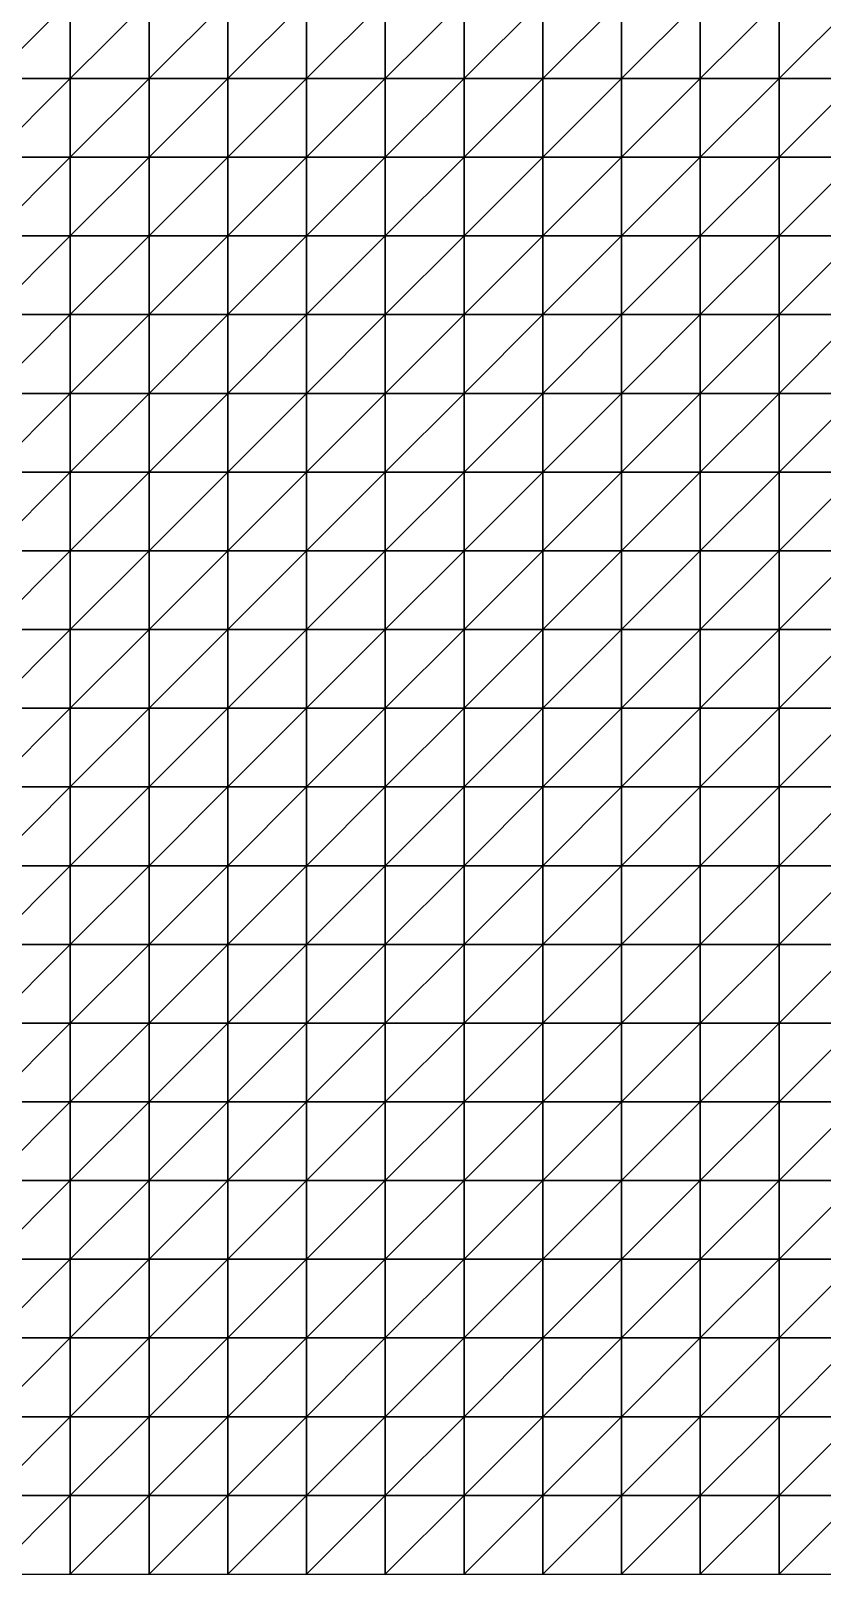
# Model space of a CAD drawing. Header units: metres. Extents: x 351000 to 353000, y 7455000 to 7457000.
# Drawn here: x 351987.5 to 352238.7, y 7455000 to 7455490.1 of the extents above; entities that cross this region are included whole.
import ezdxf

# ---------------------------------------------------------------- set-up
doc = ezdxf.new("R2010")
doc.units = ezdxf.units.M

msp = doc.modelspace()

# ---------------------------------------------------------------- linework, layer by layer
at = {"layer": 'BASE_OF_OXIDE_BOX'}
for points in [[(351975, 7455475, 1271.97), (352000, 7455475, 1274.83), (352000, 7455500, 1271.53)], [(351975, 7455475, 1271.97), (352000, 7455500, 1271.53), (351975, 7455500, 1268.15)], [(352000, 7455475, 1274.83), (352025, 7455475, 1274.19), (352025, 7455500, 1271.63)], [(352000, 7455475, 1274.83), (352025, 7455500, 1271.63), (352000, 7455500, 1271.53)], [(352025, 7455475, 1274.19), (352050, 7455475, 1270.2), (352050, 7455500, 1268.69)], [(352025, 7455475, 1274.19), (352050, 7455500, 1268.69), (352025, 7455500, 1271.63)], [(352050, 7455475, 1270.2), (352075, 7455475, 1263.67), (352075, 7455500, 1263.5)], [(352050, 7455475, 1270.2), (352075, 7455500, 1263.5), (352050, 7455500, 1268.69)], [(352075, 7455475, 1263.67), (352100, 7455475, 1255.62), (352100, 7455500, 1256.95)], [(352075, 7455475, 1263.67), (352100, 7455500, 1256.95), (352075, 7455500, 1263.5)], [(352100, 7455475, 1255.62), (352125, 7455475, 1246.88), (352125, 7455500, 1249.62)], [(352100, 7455475, 1255.62), (352125, 7455500, 1249.62), (352100, 7455500, 1256.95)], [(352125, 7455475, 1246.88), (352150, 7455475, 1237.78), (352150, 7455500, 1241.66)], [(352125, 7455475, 1246.88), (352150, 7455500, 1241.66), (352125, 7455500, 1249.62)], [(352150, 7455475, 1237.78), (352175, 7455475, 1228.34), (352175, 7455500, 1232.98)], [(352150, 7455475, 1237.78), (352175, 7455500, 1232.98), (352150, 7455500, 1241.66)], [(352175, 7455475, 1228.34), (352200, 7455475, 1218.62), (352200, 7455500, 1223.75)], [(352175, 7455475, 1228.34), (352200, 7455500, 1223.75), (352175, 7455500, 1232.98)], [(352200, 7455475, 1218.62), (352225, 7455475, 1209.25), (352225, 7455500, 1214.8)], [(352200, 7455475, 1218.62), (352225, 7455500, 1214.8), (352200, 7455500, 1223.75)], [(352225, 7455475, 1209.25), (352250, 7455475, 1201.56), (352250, 7455500, 1207.67)], [(352225, 7455475, 1209.25), (352250, 7455500, 1207.67), (352225, 7455500, 1214.8)], [(351975, 7455450, 1267.8), (352000, 7455450, 1270.23), (352000, 7455475, 1274.83)], [(351975, 7455450, 1267.8), (352000, 7455475, 1274.83), (351975, 7455475, 1271.97)], [(352000, 7455450, 1270.23), (352025, 7455450, 1269.53), (352025, 7455475, 1274.19)], [(352000, 7455450, 1270.23), (352025, 7455475, 1274.19), (352000, 7455475, 1274.83)], [(352025, 7455450, 1269.53), (352050, 7455450, 1265.75), (352050, 7455475, 1270.2)], [(352025, 7455450, 1269.53), (352050, 7455475, 1270.2), (352025, 7455475, 1274.19)], [(352050, 7455450, 1265.75), (352075, 7455450, 1259.61), (352075, 7455475, 1263.67)], [(352050, 7455450, 1265.75), (352075, 7455475, 1263.67), (352050, 7455475, 1270.2)], [(352075, 7455450, 1259.61), (352100, 7455450, 1252.13), (352100, 7455475, 1255.62)], [(352075, 7455450, 1259.61), (352100, 7455475, 1255.62), (352075, 7455475, 1263.67)], [(352100, 7455450, 1252.13), (352125, 7455450, 1244.13), (352125, 7455475, 1246.88)], [(352100, 7455450, 1252.13), (352125, 7455475, 1246.88), (352100, 7455475, 1255.62)], [(352125, 7455450, 1244.13), (352150, 7455450, 1235.94), (352150, 7455475, 1237.78)], [(352125, 7455450, 1244.13), (352150, 7455475, 1237.78), (352125, 7455475, 1246.88)], [(352150, 7455450, 1235.94), (352175, 7455450, 1227.44), (352175, 7455475, 1228.34)], [(352150, 7455450, 1235.94), (352175, 7455475, 1228.34), (352150, 7455475, 1237.78)], [(352175, 7455450, 1227.44), (352200, 7455450, 1218.5), (352200, 7455475, 1218.62)], [(352175, 7455450, 1227.44), (352200, 7455475, 1218.62), (352175, 7455475, 1228.34)], [(352200, 7455450, 1218.5), (352225, 7455450, 1209.47), (352225, 7455475, 1209.25)], [(352200, 7455450, 1218.5), (352225, 7455475, 1209.25), (352200, 7455475, 1218.62)], [(352225, 7455450, 1209.47), (352250, 7455450, 1201.45), (352250, 7455475, 1201.56)], [(352225, 7455450, 1209.47), (352250, 7455475, 1201.56), (352225, 7455475, 1209.25)], [(351975, 7455425, 1257.47), (352000, 7455425, 1259.46), (352000, 7455450, 1270.23)], [(351975, 7455425, 1257.47), (352000, 7455450, 1270.23), (351975, 7455450, 1267.8)], [(352000, 7455425, 1259.46), (352025, 7455425, 1259.22), (352025, 7455450, 1269.53)], [(352000, 7455425, 1259.46), (352025, 7455450, 1269.53), (352000, 7455450, 1270.23)], [(352025, 7455425, 1259.22), (352050, 7455425, 1256.68), (352050, 7455450, 1265.75)], [(352025, 7455425, 1259.22), (352050, 7455450, 1265.75), (352025, 7455450, 1269.53)], [(352050, 7455425, 1256.68), (352075, 7455425, 1252.38), (352075, 7455450, 1259.61)], [(352050, 7455425, 1256.68), (352075, 7455450, 1259.61), (352050, 7455450, 1265.75)], [(352075, 7455425, 1252.38), (352100, 7455425, 1247.12), (352100, 7455450, 1252.13)], [(352075, 7455425, 1252.38), (352100, 7455450, 1252.13), (352075, 7455450, 1259.61)], [(352100, 7455425, 1247.12), (352125, 7455425, 1241.55), (352125, 7455450, 1244.13)], [(352100, 7455425, 1247.12), (352125, 7455450, 1244.13), (352100, 7455450, 1252.13)], [(352125, 7455425, 1241.55), (352150, 7455425, 1235.79), (352150, 7455450, 1235.94)], [(352125, 7455425, 1241.55), (352150, 7455450, 1235.94), (352125, 7455450, 1244.13)], [(352150, 7455425, 1235.79), (352175, 7455425, 1229.5), (352175, 7455450, 1227.44)], [(352150, 7455425, 1235.79), (352175, 7455450, 1227.44), (352150, 7455450, 1235.94)], [(352175, 7455425, 1229.5), (352200, 7455425, 1222.25), (352200, 7455450, 1218.5)], [(352175, 7455425, 1229.5), (352200, 7455450, 1218.5), (352175, 7455450, 1227.44)], [(352200, 7455425, 1222.25), (352225, 7455425, 1214.09), (352225, 7455450, 1209.47)], [(352200, 7455425, 1222.25), (352225, 7455450, 1209.47), (352200, 7455450, 1218.5)], [(352225, 7455425, 1214.09), (352250, 7455425, 1205.96), (352250, 7455450, 1201.45)], [(352225, 7455425, 1214.09), (352250, 7455450, 1201.45), (352225, 7455450, 1209.47)], [(351975, 7455400, 1244.19), (352000, 7455400, 1245.58), (352000, 7455425, 1259.46)], [(351975, 7455400, 1244.19), (352000, 7455425, 1259.46), (351975, 7455425, 1257.47)], [(352000, 7455400, 1245.58), (352025, 7455400, 1245.99), (352025, 7455425, 1259.22)], [(352000, 7455400, 1245.58), (352025, 7455425, 1259.22), (352000, 7455425, 1259.46)], [(352025, 7455400, 1245.99), (352050, 7455400, 1245.17), (352050, 7455425, 1256.68)], [(352025, 7455400, 1245.99), (352050, 7455425, 1256.68), (352025, 7455425, 1259.22)], [(352050, 7455400, 1245.17), (352075, 7455400, 1243.37), (352075, 7455425, 1252.38)], [(352050, 7455400, 1245.17), (352075, 7455425, 1252.38), (352050, 7455425, 1256.68)], [(352075, 7455400, 1243.37), (352100, 7455400, 1241.08), (352100, 7455425, 1247.12)], [(352075, 7455400, 1243.37), (352100, 7455425, 1247.12), (352075, 7455425, 1252.38)], [(352100, 7455400, 1241.08), (352125, 7455400, 1238.62), (352125, 7455425, 1241.55)], [(352100, 7455400, 1241.08), (352125, 7455425, 1241.55), (352100, 7455425, 1247.12)], [(352125, 7455400, 1238.62), (352150, 7455400, 1235.87), (352150, 7455425, 1235.79)], [(352125, 7455400, 1238.62), (352150, 7455425, 1235.79), (352125, 7455425, 1241.55)], [(352150, 7455400, 1235.87), (352175, 7455400, 1232.21), (352175, 7455425, 1229.5)], [(352150, 7455400, 1235.87), (352175, 7455425, 1229.5), (352150, 7455425, 1235.79)], [(352175, 7455400, 1232.21), (352200, 7455400, 1226.94), (352200, 7455425, 1222.25)], [(352175, 7455400, 1232.21), (352200, 7455425, 1222.25), (352175, 7455425, 1229.5)], [(352200, 7455400, 1226.94), (352225, 7455400, 1219.89), (352225, 7455425, 1214.09)], [(352200, 7455400, 1226.94), (352225, 7455425, 1214.09), (352200, 7455425, 1222.25)], [(352225, 7455400, 1219.89), (352250, 7455400, 1211.83), (352250, 7455425, 1205.96)], [(352225, 7455400, 1219.89), (352250, 7455425, 1205.96), (352225, 7455425, 1214.09)], [(351975, 7455375, 1230.74), (352000, 7455375, 1231.48), (352000, 7455400, 1245.58)], [(351975, 7455375, 1230.74), (352000, 7455400, 1245.58), (351975, 7455400, 1244.19)], [(352000, 7455375, 1231.48), (352025, 7455375, 1232.56), (352025, 7455400, 1245.99)], [(352000, 7455375, 1231.48), (352025, 7455400, 1245.99), (352000, 7455400, 1245.58)], [(352025, 7455375, 1232.56), (352050, 7455375, 1233.52), (352050, 7455400, 1245.17)], [(352025, 7455375, 1232.56), (352050, 7455400, 1245.17), (352025, 7455400, 1245.99)], [(352050, 7455375, 1233.52), (352075, 7455375, 1234.21), (352075, 7455400, 1243.37)], [(352050, 7455375, 1233.52), (352075, 7455400, 1243.37), (352050, 7455400, 1245.17)], [(352075, 7455375, 1234.21), (352100, 7455375, 1234.75), (352100, 7455400, 1241.08)], [(352075, 7455375, 1234.21), (352100, 7455400, 1241.08), (352075, 7455400, 1243.37)], [(352100, 7455375, 1234.75), (352125, 7455375, 1235.16), (352125, 7455400, 1238.62)], [(352100, 7455375, 1234.75), (352125, 7455400, 1238.62), (352100, 7455400, 1241.08)], [(352125, 7455375, 1235.16), (352150, 7455375, 1235.06), (352150, 7455400, 1235.87)], [(352125, 7455375, 1235.16), (352150, 7455400, 1235.87), (352125, 7455400, 1238.62)], [(352150, 7455375, 1235.06), (352175, 7455375, 1233.65), (352175, 7455400, 1232.21)], [(352150, 7455375, 1235.06), (352175, 7455400, 1232.21), (352150, 7455400, 1235.87)], [(352175, 7455375, 1233.65), (352200, 7455375, 1229.9), (352200, 7455400, 1226.94)], [(352175, 7455375, 1233.65), (352200, 7455400, 1226.94), (352175, 7455400, 1232.21)], [(352200, 7455375, 1229.9), (352225, 7455375, 1222.37), (352225, 7455400, 1219.89)], [(352200, 7455375, 1229.9), (352225, 7455400, 1219.89), (352200, 7455400, 1226.94)], [(352225, 7455375, 1222.37), (352250, 7455375, 1216.32), (352250, 7455400, 1211.83)], [(352225, 7455375, 1222.37), (352250, 7455400, 1211.83), (352225, 7455400, 1219.89)], [(351975, 7455350, 1218.64), (352000, 7455350, 1219.1), (352000, 7455375, 1231.48)], [(351975, 7455350, 1218.64), (352000, 7455375, 1231.48), (351975, 7455375, 1230.74)], [(352000, 7455350, 1219.1), (352025, 7455350, 1221.08), (352025, 7455375, 1232.56)], [(352000, 7455350, 1219.1), (352025, 7455375, 1232.56), (352000, 7455375, 1231.48)], [(352025, 7455350, 1221.08), (352050, 7455350, 1223.79), (352050, 7455375, 1233.52)], [(352025, 7455350, 1221.08), (352050, 7455375, 1233.52), (352025, 7455375, 1232.56)], [(352050, 7455350, 1223.79), (352075, 7455350, 1226.7), (352075, 7455375, 1234.21)], [(352050, 7455350, 1223.79), (352075, 7455375, 1234.21), (352050, 7455375, 1233.52)], [(352075, 7455350, 1226.7), (352100, 7455350, 1229.53), (352100, 7455375, 1234.75)], [(352075, 7455350, 1226.7), (352100, 7455375, 1234.75), (352075, 7455375, 1234.21)], [(352100, 7455350, 1229.53), (352125, 7455350, 1232.03), (352125, 7455375, 1235.16)], [(352100, 7455350, 1229.53), (352125, 7455375, 1235.16), (352100, 7455375, 1234.75)], [(352125, 7455350, 1232.03), (352150, 7455350, 1233.7), (352150, 7455375, 1235.06)], [(352125, 7455350, 1232.03), (352150, 7455375, 1235.06), (352125, 7455375, 1235.16)], [(352150, 7455350, 1233.7), (352175, 7455350, 1233.75), (352175, 7455375, 1233.65)], [(352150, 7455350, 1233.7), (352175, 7455375, 1233.65), (352150, 7455375, 1235.06)], [(352175, 7455350, 1233.75), (352200, 7455350, 1231.35), (352200, 7455375, 1229.9)], [(352175, 7455350, 1233.75), (352200, 7455375, 1229.9), (352175, 7455375, 1233.65)], [(352200, 7455350, 1231.35), (352225, 7455350, 1225.92), (352225, 7455375, 1222.37)], [(352200, 7455350, 1231.35), (352225, 7455375, 1222.37), (352200, 7455375, 1229.9)], [(352225, 7455350, 1225.92), (352250, 7455350, 1218.87), (352250, 7455375, 1216.32)], [(352225, 7455350, 1225.92), (352250, 7455375, 1216.32), (352225, 7455375, 1222.37)], [(351975, 7455325, 1208.49), (352000, 7455325, 1209.54), (352000, 7455350, 1219.1)], [(351975, 7455325, 1208.49), (352000, 7455350, 1219.1), (351975, 7455350, 1218.64)], [(352000, 7455325, 1209.54), (352025, 7455325, 1212.97), (352025, 7455350, 1221.08)], [(352000, 7455325, 1209.54), (352025, 7455350, 1221.08), (352000, 7455350, 1219.1)], [(352025, 7455325, 1212.97), (352050, 7455325, 1217.64), (352050, 7455350, 1223.79)], [(352025, 7455325, 1212.97), (352050, 7455350, 1223.79), (352025, 7455350, 1221.08)], [(352050, 7455325, 1217.64), (352075, 7455325, 1222.55), (352075, 7455350, 1226.7)], [(352050, 7455325, 1217.64), (352075, 7455350, 1226.7), (352050, 7455350, 1223.79)], [(352075, 7455325, 1222.55), (352100, 7455325, 1227.09), (352100, 7455350, 1229.53)], [(352075, 7455325, 1222.55), (352100, 7455350, 1229.53), (352075, 7455350, 1226.7)], [(352100, 7455325, 1227.09), (352125, 7455325, 1230.85), (352125, 7455350, 1232.03)], [(352100, 7455325, 1227.09), (352125, 7455350, 1232.03), (352100, 7455350, 1229.53)], [(352125, 7455325, 1230.85), (352150, 7455325, 1233.39), (352150, 7455350, 1233.7)], [(352125, 7455325, 1230.85), (352150, 7455350, 1233.7), (352125, 7455350, 1232.03)], [(352150, 7455325, 1233.39), (352175, 7455325, 1234.08), (352175, 7455350, 1233.75)], [(352150, 7455325, 1233.39), (352175, 7455350, 1233.75), (352150, 7455350, 1233.7)], [(352175, 7455325, 1234.08), (352200, 7455325, 1232.27), (352200, 7455350, 1231.35)], [(352175, 7455325, 1234.08), (352200, 7455350, 1231.35), (352175, 7455350, 1233.75)], [(352200, 7455325, 1232.27), (352225, 7455325, 1227.73), (352225, 7455350, 1225.92)], [(352200, 7455325, 1232.27), (352225, 7455350, 1225.92), (352200, 7455350, 1231.35)], [(352225, 7455325, 1227.73), (352250, 7455325, 1221.06), (352250, 7455350, 1218.87)], [(352225, 7455325, 1227.73), (352250, 7455350, 1218.87), (352225, 7455350, 1225.92)], [(351975, 7455300, 1200.83), (352000, 7455300, 1203.49), (352000, 7455325, 1209.54)], [(351975, 7455300, 1200.83), (352000, 7455325, 1209.54), (351975, 7455325, 1208.49)], [(352000, 7455300, 1203.49), (352025, 7455300, 1209.06), (352025, 7455325, 1212.97)], [(352000, 7455300, 1203.49), (352025, 7455325, 1212.97), (352000, 7455325, 1209.54)], [(352025, 7455300, 1209.06), (352050, 7455300, 1215.92), (352050, 7455325, 1217.64)], [(352025, 7455300, 1209.06), (352050, 7455325, 1217.64), (352025, 7455325, 1212.97)], [(352050, 7455300, 1215.92), (352075, 7455300, 1222.66), (352075, 7455325, 1222.55)], [(352050, 7455300, 1215.92), (352075, 7455325, 1222.55), (352050, 7455325, 1217.64)], [(352075, 7455300, 1222.66), (352100, 7455300, 1228.41), (352100, 7455325, 1227.09)], [(352075, 7455300, 1222.66), (352100, 7455325, 1227.09), (352075, 7455325, 1222.55)], [(352100, 7455300, 1228.41), (352125, 7455300, 1232.76), (352125, 7455325, 1230.85)], [(352100, 7455300, 1228.41), (352125, 7455325, 1230.85), (352100, 7455325, 1227.09)], [(352125, 7455300, 1232.76), (352150, 7455300, 1235.48), (352150, 7455325, 1233.39)], [(352125, 7455300, 1232.76), (352150, 7455325, 1233.39), (352125, 7455325, 1230.85)], [(352150, 7455300, 1235.48), (352175, 7455300, 1236.26), (352175, 7455325, 1234.08)], [(352150, 7455300, 1235.48), (352175, 7455325, 1234.08), (352150, 7455325, 1233.39)], [(352175, 7455300, 1236.26), (352200, 7455300, 1234.73), (352200, 7455325, 1232.27)], [(352175, 7455300, 1236.26), (352200, 7455325, 1232.27), (352175, 7455325, 1234.08)], [(352200, 7455300, 1234.73), (352225, 7455300, 1230.79), (352225, 7455325, 1227.73)], [(352200, 7455300, 1234.73), (352225, 7455325, 1227.73), (352200, 7455325, 1232.27)], [(352225, 7455300, 1230.79), (352250, 7455300, 1224.94), (352250, 7455325, 1221.06)], [(352225, 7455300, 1230.79), (352250, 7455325, 1221.06), (352225, 7455325, 1227.73)], [(351975, 7455275, 1196.59), (352000, 7455275, 1201.51), (352000, 7455300, 1203.49)], [(351975, 7455275, 1196.59), (352000, 7455300, 1203.49), (351975, 7455300, 1200.83)], [(352000, 7455275, 1201.51), (352025, 7455275, 1209.44), (352025, 7455300, 1209.06)], [(352000, 7455275, 1201.51), (352025, 7455300, 1209.06), (352000, 7455300, 1203.49)], [(352025, 7455275, 1209.44), (352050, 7455275, 1218.34), (352050, 7455300, 1215.92)], [(352025, 7455275, 1209.44), (352050, 7455300, 1215.92), (352025, 7455300, 1209.06)], [(352050, 7455275, 1218.34), (352075, 7455275, 1226.47), (352075, 7455300, 1222.66)], [(352050, 7455275, 1218.34), (352075, 7455300, 1222.66), (352050, 7455300, 1215.92)], [(352075, 7455275, 1226.47), (352100, 7455275, 1232.83), (352100, 7455300, 1228.41)], [(352075, 7455275, 1226.47), (352100, 7455300, 1228.41), (352075, 7455300, 1222.66)], [(352100, 7455275, 1232.83), (352125, 7455275, 1237.16), (352125, 7455300, 1232.76)], [(352100, 7455275, 1232.83), (352125, 7455300, 1232.76), (352100, 7455300, 1228.41)], [(352125, 7455275, 1237.16), (352150, 7455275, 1239.59), (352150, 7455300, 1235.48)], [(352125, 7455275, 1237.16), (352150, 7455300, 1235.48), (352125, 7455300, 1232.76)], [(352150, 7455275, 1239.59), (352175, 7455275, 1240.24), (352175, 7455300, 1236.26)], [(352150, 7455275, 1239.59), (352175, 7455300, 1236.26), (352150, 7455300, 1235.48)], [(352175, 7455275, 1240.24), (352200, 7455275, 1239.04), (352200, 7455300, 1234.73)], [(352175, 7455275, 1240.24), (352200, 7455300, 1234.73), (352175, 7455300, 1236.26)], [(352200, 7455275, 1239.04), (352225, 7455275, 1235.95), (352225, 7455300, 1230.79)], [(352200, 7455275, 1239.04), (352225, 7455300, 1230.79), (352200, 7455300, 1234.73)], [(352225, 7455275, 1235.95), (352250, 7455275, 1231.27), (352250, 7455300, 1224.94)], [(352225, 7455275, 1235.95), (352250, 7455300, 1224.94), (352225, 7455300, 1230.79)], [(351975, 7455250, 1196.75), (352000, 7455250, 1203.72), (352000, 7455275, 1201.51)], [(351975, 7455250, 1196.75), (352000, 7455275, 1201.51), (351975, 7455275, 1196.59)], [(352000, 7455250, 1203.72), (352025, 7455250, 1213.4), (352025, 7455275, 1209.44)], [(352000, 7455250, 1203.72), (352025, 7455275, 1209.44), (352000, 7455275, 1201.51)], [(352025, 7455250, 1213.4), (352050, 7455250, 1223.44), (352050, 7455275, 1218.34)], [(352025, 7455250, 1213.4), (352050, 7455275, 1218.34), (352025, 7455275, 1209.44)], [(352050, 7455250, 1223.44), (352075, 7455250, 1231.94), (352075, 7455275, 1226.47)], [(352050, 7455250, 1223.44), (352075, 7455275, 1226.47), (352050, 7455275, 1218.34)], [(352075, 7455250, 1231.94), (352100, 7455250, 1237.97), (352100, 7455275, 1232.83)], [(352075, 7455250, 1231.94), (352100, 7455275, 1232.83), (352075, 7455275, 1226.47)], [(352100, 7455250, 1237.97), (352125, 7455250, 1241.6), (352125, 7455275, 1237.16)], [(352100, 7455250, 1237.97), (352125, 7455275, 1237.16), (352100, 7455275, 1232.83)], [(352125, 7455250, 1241.6), (352150, 7455250, 1243.4), (352150, 7455275, 1239.59)], [(352125, 7455250, 1241.6), (352150, 7455275, 1239.59), (352125, 7455275, 1237.16)], [(352150, 7455250, 1243.4), (352175, 7455250, 1243.94), (352175, 7455275, 1240.24)], [(352150, 7455250, 1243.4), (352175, 7455275, 1240.24), (352150, 7455275, 1239.59)], [(352175, 7455250, 1243.94), (352200, 7455250, 1243.44), (352200, 7455275, 1239.04)], [(352175, 7455250, 1243.94), (352200, 7455275, 1239.04), (352175, 7455275, 1240.24)], [(352200, 7455250, 1243.44), (352225, 7455250, 1241.77), (352225, 7455275, 1235.95)], [(352200, 7455250, 1243.44), (352225, 7455275, 1235.95), (352200, 7455275, 1239.04)], [(352225, 7455250, 1241.77), (352250, 7455250, 1238.88), (352250, 7455275, 1231.27)], [(352225, 7455250, 1241.77), (352250, 7455275, 1231.27), (352225, 7455275, 1235.95)], [(351975, 7455225, 1201.61), (352000, 7455225, 1209.58), (352000, 7455250, 1203.72)], [(351975, 7455225, 1201.61), (352000, 7455250, 1203.72), (351975, 7455250, 1196.75)], [(352000, 7455225, 1209.58), (352025, 7455225, 1219.6), (352025, 7455250, 1213.4)], [(352000, 7455225, 1209.58), (352025, 7455250, 1213.4), (352000, 7455250, 1203.72)], [(352025, 7455225, 1219.6), (352050, 7455225, 1229.21), (352050, 7455250, 1223.44)], [(352025, 7455225, 1219.6), (352050, 7455250, 1223.44), (352025, 7455250, 1213.4)], [(352050, 7455225, 1229.21), (352075, 7455225, 1236.57), (352075, 7455250, 1231.94)], [(352050, 7455225, 1229.21), (352075, 7455250, 1231.94), (352050, 7455250, 1223.44)], [(352075, 7455225, 1236.57), (352100, 7455225, 1241.06), (352100, 7455250, 1237.97)], [(352075, 7455225, 1236.57), (352100, 7455250, 1237.97), (352075, 7455250, 1231.94)], [(352100, 7455225, 1241.06), (352125, 7455225, 1243.18), (352125, 7455250, 1241.6)], [(352100, 7455225, 1241.06), (352125, 7455250, 1241.6), (352100, 7455250, 1237.97)], [(352125, 7455225, 1243.18), (352150, 7455225, 1244.06), (352150, 7455250, 1243.4)], [(352125, 7455225, 1243.18), (352150, 7455250, 1243.4), (352125, 7455250, 1241.6)], [(352150, 7455225, 1244.06), (352175, 7455225, 1244.67), (352175, 7455250, 1243.94)], [(352150, 7455225, 1244.06), (352175, 7455250, 1243.94), (352150, 7455250, 1243.4)], [(352175, 7455225, 1244.67), (352200, 7455225, 1245.38), (352200, 7455250, 1243.44)], [(352175, 7455225, 1244.67), (352200, 7455250, 1243.44), (352175, 7455250, 1243.94)], [(352200, 7455225, 1245.38), (352225, 7455225, 1245.89), (352225, 7455250, 1241.77)], [(352200, 7455225, 1245.38), (352225, 7455250, 1241.77), (352200, 7455250, 1243.44)], [(352225, 7455225, 1245.89), (352250, 7455225, 1245.57), (352250, 7455250, 1238.88)], [(352225, 7455225, 1245.89), (352250, 7455250, 1238.88), (352225, 7455250, 1241.77)], [(351975, 7455200, 1210.28), (352000, 7455200, 1217.94), (352000, 7455225, 1209.58)], [(351975, 7455200, 1210.28), (352000, 7455225, 1209.58), (351975, 7455225, 1201.61)], [(352000, 7455200, 1217.94), (352025, 7455200, 1226.68), (352025, 7455225, 1219.6)], [(352000, 7455200, 1217.94), (352025, 7455225, 1219.6), (352000, 7455225, 1209.58)], [(352025, 7455200, 1226.68), (352050, 7455200, 1234.16), (352050, 7455225, 1229.21)], [(352025, 7455200, 1226.68), (352050, 7455225, 1229.21), (352025, 7455225, 1219.6)], [(352050, 7455200, 1234.16), (352075, 7455200, 1238.87), (352075, 7455225, 1236.57)], [(352050, 7455200, 1234.16), (352075, 7455225, 1236.57), (352050, 7455225, 1229.21)], [(352075, 7455200, 1238.87), (352100, 7455200, 1240.66), (352100, 7455225, 1241.06)], [(352075, 7455200, 1238.87), (352100, 7455225, 1241.06), (352075, 7455225, 1236.57)], [(352100, 7455200, 1240.66), (352125, 7455200, 1240.59), (352125, 7455225, 1243.18)], [(352100, 7455200, 1240.66), (352125, 7455225, 1243.18), (352100, 7455225, 1241.06)], [(352125, 7455200, 1240.59), (352150, 7455200, 1240.31), (352150, 7455225, 1244.06)], [(352125, 7455200, 1240.59), (352150, 7455225, 1244.06), (352125, 7455225, 1243.18)], [(352150, 7455200, 1240.31), (352175, 7455200, 1241.16), (352175, 7455225, 1244.67)], [(352150, 7455200, 1240.31), (352175, 7455225, 1244.67), (352150, 7455225, 1244.06)], [(352175, 7455200, 1241.16), (352200, 7455200, 1243.53), (352200, 7455225, 1245.38)], [(352175, 7455200, 1241.16), (352200, 7455225, 1245.38), (352175, 7455225, 1244.67)], [(352200, 7455200, 1243.53), (352225, 7455200, 1246.79), (352225, 7455225, 1245.89)], [(352200, 7455200, 1243.53), (352225, 7455225, 1245.89), (352200, 7455225, 1245.38)], [(352225, 7455200, 1246.79), (352250, 7455200, 1249.69), (352250, 7455225, 1245.57)], [(352225, 7455200, 1246.79), (352250, 7455225, 1245.57), (352225, 7455225, 1245.89)], [(351975, 7455175, 1221.02), (352000, 7455175, 1227.48), (352000, 7455200, 1217.94)], [(351975, 7455175, 1221.02), (352000, 7455200, 1217.94), (351975, 7455200, 1210.28)], [(352000, 7455175, 1227.48), (352025, 7455175, 1233.85), (352025, 7455200, 1226.68)], [(352000, 7455175, 1227.48), (352025, 7455200, 1226.68), (352000, 7455200, 1217.94)], [(352025, 7455175, 1233.85), (352050, 7455175, 1238.12), (352050, 7455200, 1234.16)], [(352025, 7455175, 1233.85), (352050, 7455200, 1234.16), (352025, 7455200, 1226.68)], [(352050, 7455175, 1238.12), (352075, 7455175, 1239.27), (352075, 7455200, 1238.87)], [(352050, 7455175, 1238.12), (352075, 7455200, 1238.87), (352050, 7455200, 1234.16)], [(352075, 7455175, 1239.27), (352100, 7455175, 1237.74), (352100, 7455200, 1240.66)], [(352075, 7455175, 1239.27), (352100, 7455200, 1240.66), (352075, 7455200, 1238.87)], [(352100, 7455175, 1237.74), (352125, 7455175, 1235.16), (352125, 7455200, 1240.59)], [(352100, 7455175, 1237.74), (352125, 7455200, 1240.59), (352100, 7455200, 1240.66)], [(352125, 7455175, 1235.16), (352150, 7455175, 1233.64), (352150, 7455200, 1240.31)], [(352125, 7455175, 1235.16), (352150, 7455200, 1240.31), (352125, 7455200, 1240.59)], [(352150, 7455175, 1233.64), (352175, 7455175, 1234.76), (352175, 7455200, 1241.16)], [(352150, 7455175, 1233.64), (352175, 7455200, 1241.16), (352150, 7455200, 1240.31)], [(352175, 7455175, 1234.76), (352200, 7455175, 1238.87), (352200, 7455200, 1243.53)], [(352175, 7455175, 1234.76), (352200, 7455200, 1243.53), (352175, 7455200, 1241.16)], [(352200, 7455175, 1238.87), (352225, 7455175, 1244.94), (352225, 7455200, 1246.79)], [(352200, 7455175, 1238.87), (352225, 7455200, 1246.79), (352200, 7455200, 1243.53)], [(352225, 7455175, 1244.94), (352250, 7455175, 1251.07), (352250, 7455200, 1249.69)], [(352225, 7455175, 1244.94), (352250, 7455200, 1249.69), (352225, 7455200, 1246.79)], [(351975, 7455150, 1232), (352000, 7455150, 1237.22), (352000, 7455175, 1227.48)], [(351975, 7455150, 1232), (352000, 7455175, 1227.48), (351975, 7455175, 1221.02)], [(352000, 7455150, 1237.22), (352025, 7455150, 1241.1), (352025, 7455175, 1233.85)], [(352000, 7455150, 1237.22), (352025, 7455175, 1233.85), (352000, 7455175, 1227.48)], [(352025, 7455150, 1241.1), (352050, 7455150, 1242.08), (352050, 7455175, 1238.12)], [(352025, 7455150, 1241.1), (352050, 7455175, 1238.12), (352025, 7455175, 1233.85)], [(352050, 7455150, 1242.08), (352075, 7455150, 1239.73), (352075, 7455175, 1239.27)], [(352050, 7455150, 1242.08), (352075, 7455175, 1239.27), (352050, 7455175, 1238.12)], [(352075, 7455150, 1239.73), (352100, 7455150, 1235.04), (352100, 7455175, 1237.74)], [(352075, 7455150, 1239.73), (352100, 7455175, 1237.74), (352075, 7455175, 1239.27)], [(352100, 7455150, 1235.04), (352125, 7455150, 1230.12), (352125, 7455175, 1235.16)], [(352100, 7455150, 1235.04), (352125, 7455175, 1235.16), (352100, 7455175, 1237.74)], [(352125, 7455150, 1230.12), (352150, 7455150, 1227.43), (352150, 7455175, 1233.64)], [(352125, 7455150, 1230.12), (352150, 7455175, 1233.64), (352125, 7455175, 1235.16)], [(352150, 7455150, 1227.43), (352175, 7455150, 1228.66), (352175, 7455175, 1234.76)], [(352150, 7455150, 1227.43), (352175, 7455175, 1234.76), (352150, 7455175, 1233.64)], [(352175, 7455150, 1228.66), (352200, 7455150, 1234.05), (352200, 7455175, 1238.87)], [(352175, 7455150, 1228.66), (352200, 7455175, 1238.87), (352175, 7455175, 1234.76)], [(352200, 7455150, 1234.05), (352225, 7455150, 1242.21), (352225, 7455175, 1244.94)], [(352200, 7455150, 1234.05), (352225, 7455175, 1244.94), (352200, 7455175, 1238.87)], [(352225, 7455150, 1242.21), (352250, 7455150, 1250.73), (352250, 7455175, 1251.07)], [(352225, 7455150, 1242.21), (352250, 7455175, 1251.07), (352225, 7455175, 1244.94)], [(351975, 7455125, 1241.93), (352000, 7455125, 1246.52), (352000, 7455150, 1237.22)], [(351975, 7455125, 1241.93), (352000, 7455150, 1237.22), (351975, 7455150, 1232)], [(352000, 7455125, 1246.52), (352025, 7455125, 1248.61), (352025, 7455150, 1241.1)], [(352000, 7455125, 1246.52), (352025, 7455150, 1241.1), (352000, 7455150, 1237.22)], [(352025, 7455125, 1248.61), (352050, 7455125, 1247.13), (352050, 7455150, 1242.08)], [(352025, 7455125, 1248.61), (352050, 7455150, 1242.08), (352025, 7455150, 1241.1)], [(352050, 7455125, 1247.13), (352075, 7455125, 1242.16), (352075, 7455150, 1239.73)], [(352050, 7455125, 1247.13), (352075, 7455150, 1239.73), (352050, 7455150, 1242.08)], [(352075, 7455125, 1242.16), (352100, 7455125, 1235.11), (352100, 7455150, 1235.04)], [(352075, 7455125, 1242.16), (352100, 7455150, 1235.04), (352075, 7455150, 1239.73)], [(352100, 7455125, 1235.11), (352125, 7455125, 1228.43), (352125, 7455150, 1230.12)], [(352100, 7455125, 1235.11), (352125, 7455150, 1230.12), (352100, 7455150, 1235.04)], [(352125, 7455125, 1228.43), (352150, 7455125, 1224.71), (352150, 7455150, 1227.43)], [(352125, 7455125, 1228.43), (352150, 7455150, 1227.43), (352125, 7455150, 1230.12)], [(352150, 7455125, 1224.71), (352175, 7455125, 1225.68), (352175, 7455150, 1228.66)], [(352150, 7455125, 1224.71), (352175, 7455150, 1228.66), (352150, 7455150, 1227.43)], [(352175, 7455125, 1225.68), (352200, 7455125, 1231.43), (352200, 7455150, 1234.05)], [(352175, 7455125, 1225.68), (352200, 7455150, 1234.05), (352175, 7455150, 1228.66)], [(352200, 7455125, 1231.43), (352225, 7455125, 1240.35), (352225, 7455150, 1242.21)], [(352200, 7455125, 1231.43), (352225, 7455150, 1242.21), (352200, 7455150, 1234.05)], [(352225, 7455125, 1240.35), (352250, 7455125, 1249.7), (352250, 7455150, 1250.73)], [(352225, 7455125, 1240.35), (352250, 7455150, 1250.73), (352225, 7455150, 1242.21)], [(351975, 7455100, 1249.4), (352000, 7455100, 1254.72), (352000, 7455125, 1246.52)], [(351975, 7455100, 1249.4), (352000, 7455125, 1246.52), (351975, 7455125, 1241.93)], [(352000, 7455100, 1254.72), (352025, 7455100, 1255.93), (352025, 7455125, 1248.61)], [(352000, 7455100, 1254.72), (352025, 7455125, 1248.61), (352000, 7455125, 1246.52)], [(352025, 7455100, 1255.93), (352050, 7455100, 1253.11), (352050, 7455125, 1247.13)], [(352025, 7455100, 1255.93), (352050, 7455125, 1247.13), (352025, 7455125, 1248.61)], [(352050, 7455100, 1253.11), (352075, 7455100, 1246.71), (352075, 7455125, 1242.16)], [(352050, 7455100, 1253.11), (352075, 7455125, 1242.16), (352050, 7455125, 1247.13)], [(352075, 7455100, 1246.71), (352100, 7455100, 1238.37), (352100, 7455125, 1235.11)], [(352075, 7455100, 1246.71), (352100, 7455125, 1235.11), (352075, 7455125, 1242.16)], [(352100, 7455100, 1238.37), (352125, 7455100, 1230.63), (352125, 7455125, 1228.43)], [(352100, 7455100, 1238.37), (352125, 7455125, 1228.43), (352100, 7455125, 1235.11)], [(352125, 7455100, 1230.63), (352150, 7455100, 1226.05), (352150, 7455125, 1224.71)], [(352125, 7455100, 1230.63), (352150, 7455125, 1224.71), (352125, 7455125, 1228.43)], [(352150, 7455100, 1226.05), (352175, 7455100, 1226.28), (352175, 7455125, 1225.68)], [(352150, 7455100, 1226.05), (352175, 7455125, 1225.68), (352150, 7455125, 1224.71)], [(352175, 7455100, 1226.28), (352200, 7455100, 1231.34), (352200, 7455125, 1231.43)], [(352175, 7455100, 1226.28), (352200, 7455125, 1231.43), (352175, 7455125, 1225.68)], [(352200, 7455100, 1231.34), (352225, 7455100, 1239.54), (352225, 7455125, 1240.35)], [(352200, 7455100, 1231.34), (352225, 7455125, 1240.35), (352200, 7455125, 1231.43)], [(352225, 7455100, 1239.54), (352250, 7455100, 1248.06), (352250, 7455125, 1249.7)], [(352225, 7455100, 1239.54), (352250, 7455125, 1249.7), (352225, 7455125, 1240.35)], [(351975, 7455075, 1252.93), (352000, 7455075, 1260.29), (352000, 7455100, 1254.72)], [(351975, 7455075, 1252.93), (352000, 7455100, 1254.72), (351975, 7455100, 1249.4)], [(352000, 7455075, 1260.29), (352025, 7455075, 1261.57), (352025, 7455100, 1255.93)], [(352000, 7455075, 1260.29), (352025, 7455100, 1255.93), (352000, 7455100, 1254.72)], [(352025, 7455075, 1261.57), (352050, 7455075, 1258.25), (352050, 7455100, 1253.11)], [(352025, 7455075, 1261.57), (352050, 7455100, 1253.11), (352025, 7455100, 1255.93)], [(352050, 7455075, 1258.25), (352075, 7455075, 1251.38), (352075, 7455100, 1246.71)], [(352050, 7455075, 1258.25), (352075, 7455100, 1246.71), (352050, 7455100, 1253.11)], [(352075, 7455075, 1251.38), (352100, 7455075, 1242.64), (352100, 7455100, 1238.37)], [(352075, 7455075, 1251.38), (352100, 7455100, 1238.37), (352075, 7455100, 1246.71)], [(352100, 7455075, 1242.64), (352125, 7455075, 1234.43), (352125, 7455100, 1230.63)], [(352100, 7455075, 1242.64), (352125, 7455100, 1230.63), (352100, 7455100, 1238.37)], [(352125, 7455075, 1234.43), (352150, 7455075, 1229.14), (352150, 7455100, 1226.05)], [(352125, 7455075, 1234.43), (352150, 7455100, 1226.05), (352125, 7455100, 1230.63)], [(352150, 7455075, 1229.14), (352175, 7455075, 1228.3), (352175, 7455100, 1226.28)], [(352150, 7455075, 1229.14), (352175, 7455100, 1226.28), (352150, 7455100, 1226.05)], [(352175, 7455075, 1228.3), (352200, 7455075, 1231.9), (352200, 7455100, 1231.34)], [(352175, 7455075, 1228.3), (352200, 7455100, 1231.34), (352175, 7455100, 1226.28)], [(352200, 7455075, 1231.9), (352225, 7455075, 1238.34), (352225, 7455100, 1239.54)], [(352200, 7455075, 1231.9), (352225, 7455100, 1239.54), (352200, 7455100, 1231.34)], [(352225, 7455075, 1238.34), (352250, 7455075, 1244.99), (352250, 7455100, 1248.06)], [(352225, 7455075, 1238.34), (352250, 7455100, 1248.06), (352225, 7455100, 1239.54)], [(351975, 7455050, 1254.85), (352000, 7455050, 1262.58), (352000, 7455075, 1260.29)], [(351975, 7455050, 1254.85), (352000, 7455075, 1260.29), (351975, 7455075, 1252.93)], [(352000, 7455050, 1262.58), (352025, 7455050, 1263.52), (352025, 7455075, 1261.57)], [(352000, 7455050, 1262.58), (352025, 7455075, 1261.57), (352000, 7455075, 1260.29)], [(352025, 7455050, 1263.52), (352050, 7455050, 1260.05), (352050, 7455075, 1258.25)], [(352025, 7455050, 1263.52), (352050, 7455075, 1258.25), (352025, 7455075, 1261.57)], [(352050, 7455050, 1260.05), (352075, 7455050, 1253.26), (352075, 7455075, 1251.38)], [(352050, 7455050, 1260.05), (352075, 7455075, 1251.38), (352050, 7455075, 1258.25)], [(352075, 7455050, 1253.26), (352100, 7455050, 1244.68), (352100, 7455075, 1242.64)], [(352075, 7455050, 1253.26), (352100, 7455075, 1242.64), (352075, 7455075, 1251.38)], [(352100, 7455050, 1244.68), (352125, 7455050, 1236.4), (352125, 7455075, 1234.43)], [(352100, 7455050, 1244.68), (352125, 7455075, 1234.43), (352100, 7455075, 1242.64)], [(352125, 7455050, 1236.4), (352150, 7455050, 1230.57), (352150, 7455075, 1229.14)], [(352125, 7455050, 1236.4), (352150, 7455075, 1229.14), (352125, 7455075, 1234.43)], [(352150, 7455050, 1230.57), (352175, 7455050, 1228.59), (352175, 7455075, 1228.3)], [(352150, 7455050, 1230.57), (352175, 7455075, 1228.3), (352150, 7455075, 1229.14)], [(352175, 7455050, 1228.59), (352200, 7455050, 1230.53), (352200, 7455075, 1231.9)], [(352175, 7455050, 1228.59), (352200, 7455075, 1231.9), (352175, 7455075, 1228.3)], [(352200, 7455050, 1230.53), (352225, 7455050, 1235.03), (352225, 7455075, 1238.34)], [(352200, 7455050, 1230.53), (352225, 7455075, 1238.34), (352200, 7455075, 1231.9)], [(352225, 7455050, 1235.03), (352250, 7455050, 1239.76), (352250, 7455075, 1244.99)], [(352225, 7455050, 1235.03), (352250, 7455075, 1244.99), (352225, 7455075, 1238.34)], [(351975, 7455025, 1255.05), (352000, 7455025, 1260.52), (352000, 7455050, 1262.58)], [(351975, 7455025, 1255.05), (352000, 7455050, 1262.58), (351975, 7455050, 1254.85)], [(352000, 7455025, 1260.52), (352025, 7455025, 1260.61), (352025, 7455050, 1263.52)], [(352000, 7455025, 1260.52), (352025, 7455050, 1263.52), (352000, 7455050, 1262.58)], [(352025, 7455025, 1260.61), (352050, 7455025, 1257.11), (352050, 7455050, 1260.05)], [(352025, 7455025, 1260.61), (352050, 7455050, 1260.05), (352025, 7455050, 1263.52)], [(352050, 7455025, 1257.11), (352075, 7455025, 1250.67), (352075, 7455050, 1253.26)], [(352050, 7455025, 1257.11), (352075, 7455050, 1253.26), (352050, 7455050, 1260.05)], [(352075, 7455025, 1250.67), (352100, 7455025, 1242.54), (352100, 7455050, 1244.68)], [(352075, 7455025, 1250.67), (352100, 7455050, 1244.68), (352075, 7455050, 1253.26)], [(352100, 7455025, 1242.54), (352125, 7455025, 1234.49), (352125, 7455050, 1236.4)], [(352100, 7455025, 1242.54), (352125, 7455050, 1236.4), (352100, 7455050, 1244.68)], [(352125, 7455025, 1234.49), (352150, 7455025, 1228.36), (352150, 7455050, 1230.57)], [(352125, 7455025, 1234.49), (352150, 7455050, 1230.57), (352125, 7455050, 1236.4)], [(352150, 7455025, 1228.36), (352175, 7455025, 1225.47), (352175, 7455050, 1228.59)], [(352150, 7455025, 1228.36), (352175, 7455050, 1228.59), (352150, 7455050, 1230.57)], [(352175, 7455025, 1225.47), (352200, 7455025, 1226.08), (352200, 7455050, 1230.53)], [(352175, 7455025, 1225.47), (352200, 7455050, 1230.53), (352175, 7455050, 1228.59)], [(352200, 7455025, 1226.08), (352225, 7455025, 1229.15), (352225, 7455050, 1235.03)], [(352200, 7455025, 1226.08), (352225, 7455050, 1235.03), (352200, 7455050, 1230.53)], [(352225, 7455025, 1229.15), (352250, 7455025, 1232.76), (352250, 7455050, 1239.76)], [(352225, 7455025, 1229.15), (352250, 7455050, 1239.76), (352225, 7455050, 1235.03)], [(351975, 7455000, 1250.82), (352000, 7455000, 1253.84), (352000, 7455025, 1260.52)], [(351975, 7455000, 1250.82), (352000, 7455025, 1260.52), (351975, 7455025, 1255.05)], [(352000, 7455000, 1253.84), (352025, 7455000, 1253.61), (352025, 7455025, 1260.61)], [(352000, 7455000, 1253.84), (352025, 7455025, 1260.61), (352000, 7455025, 1260.52)], [(352025, 7455000, 1253.61), (352050, 7455000, 1250.36), (352050, 7455025, 1257.11)], [(352025, 7455000, 1253.61), (352050, 7455025, 1257.11), (352025, 7455025, 1260.61)], [(352050, 7455000, 1250.36), (352075, 7455000, 1244.58), (352075, 7455025, 1250.67)], [(352050, 7455000, 1250.36), (352075, 7455025, 1250.67), (352050, 7455025, 1257.11)], [(352075, 7455000, 1244.58), (352100, 7455000, 1237.19), (352100, 7455025, 1242.54)], [(352075, 7455000, 1244.58), (352100, 7455025, 1242.54), (352075, 7455025, 1250.67)], [(352100, 7455000, 1237.19), (352125, 7455000, 1229.6), (352125, 7455025, 1234.49)], [(352100, 7455000, 1237.19), (352125, 7455025, 1234.49), (352100, 7455025, 1242.54)], [(352125, 7455000, 1229.6), (352150, 7455000, 1223.41), (352150, 7455025, 1228.36)], [(352125, 7455000, 1229.6), (352150, 7455025, 1228.36), (352125, 7455025, 1234.49)], [(352150, 7455000, 1223.41), (352175, 7455000, 1219.97), (352175, 7455025, 1225.47)], [(352150, 7455000, 1223.41), (352175, 7455025, 1225.47), (352150, 7455025, 1228.36)], [(352175, 7455000, 1219.97), (352200, 7455000, 1219.76), (352200, 7455025, 1226.08)], [(352175, 7455000, 1219.97), (352200, 7455025, 1226.08), (352175, 7455025, 1225.47)], [(352200, 7455000, 1219.76), (352225, 7455000, 1222.16), (352225, 7455025, 1229.15)], [(352200, 7455000, 1219.76), (352225, 7455025, 1229.15), (352200, 7455025, 1226.08)], [(352225, 7455000, 1222.16), (352250, 7455000, 1225.65), (352250, 7455025, 1232.76)], [(352225, 7455000, 1222.16), (352250, 7455025, 1232.76), (352225, 7455025, 1229.15)]]:
    msp.add_3dface(points, dxfattribs=at)

doc.saveas('drawing.dxf')
